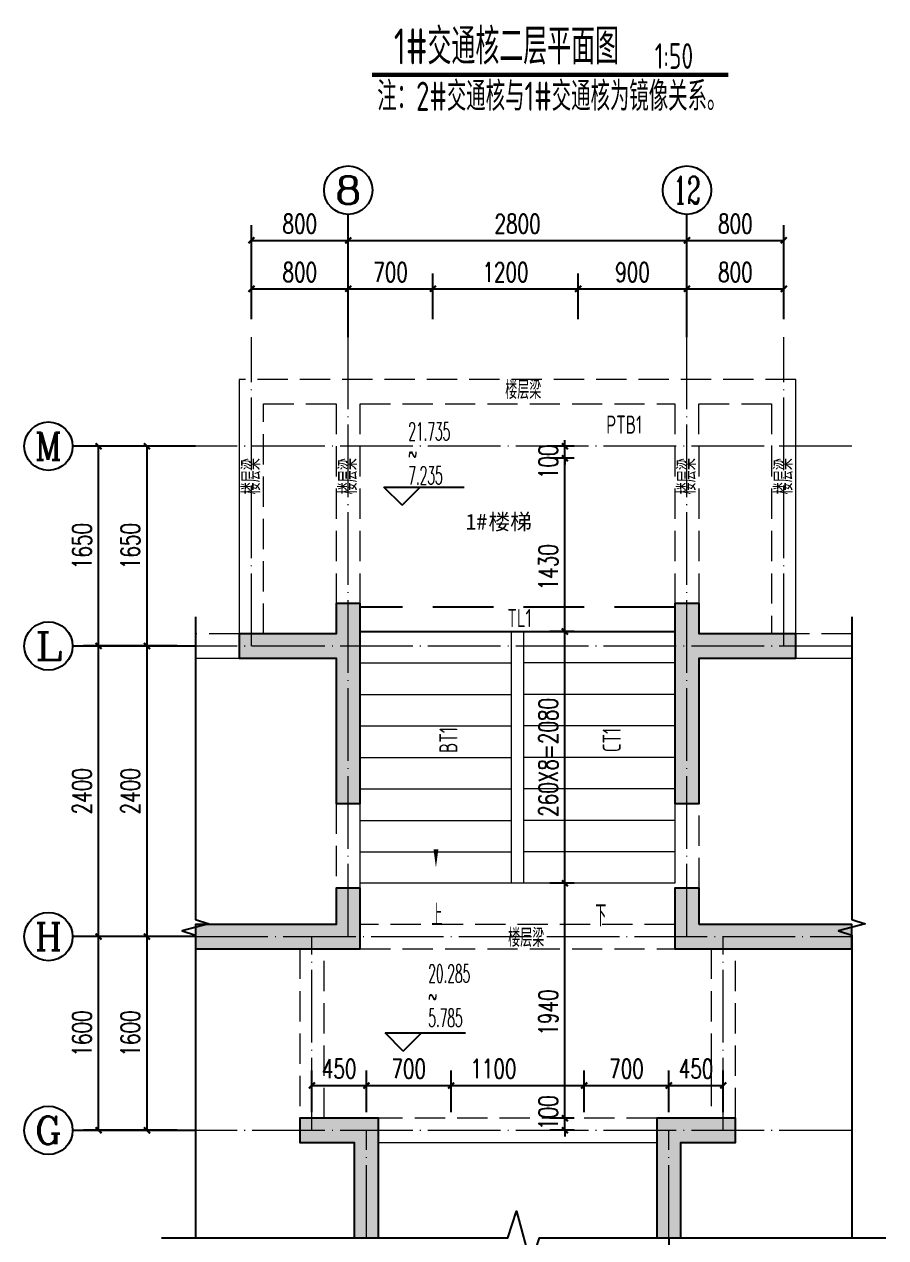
# Model space of a CAD drawing. Extents: x -1712635 to -854203, y -534641 to -21985.
# Drawn here: x -1017323 to -1010202, y -124068 to -114047 of the extents above; entities that cross this region are included whole.
import ezdxf
from ezdxf.enums import TextEntityAlignment as Align

# ---------------------------------------------------------------- set-up
doc = ezdxf.new("R2010")
doc.units = 0
doc.header["$LTSCALE"] = 1000
for name, pattern in [('DASH', [0.35, 0.25, -0.1]), ('DASHED', [0.75, 0.5, -0.25]), ('DOTE', [2.42, 2, -0.2, 0.02, -0.2])]:
    doc.linetypes.add(name, pattern=pattern)
doc.layers.get('0').update_dxf_attribs({"linetype": 'CONTINUOUS'})
doc.layers.get('Defpoints').update_dxf_attribs({"linetype": 'CONTINUOUS'})
for name, color, linetype in [('A-AXIS_TEXT', 7, 'CONTINUOUS'), ('AXIS', 3, 'CONTINUOUS'), ('DIM_ELEV', 3, 'CONTINUOUS'), ('DIM_SYMB', 3, 'CONTINUOUS'), ('PUB_DIM', 3, 'CONTINUOUS'), ('PUB_TEXT', 2, 'CONTINUOUS'), ('S-L主梁线', 4, 'DASH'), ('S-Q墙填充', 252, 'CONTINUOUS'), ('S-Q墙实线', 6, 'CONTINUOUS'), ('S-梁', 4, 'DASHED'), ('S-梁实线', 4, 'CONTINUOUS'), ('TEXT', 2, 'CONTINUOUS'), ('THIN', 7, 'CONTINUOUS'), ('尺寸标注', 86, 'CONTINUOUS')]:
    doc.layers.add(name, color=color, linetype=linetype)
for name, color, linetype, lineweight in [('AXIS_TEXT', 7, 'CONTINUOUS', 20), ('DOTE', 19, 'DOTE', 9), ('STAIR', 2, 'CONTINUOUS', 18)]:
    doc.layers.add(name, color=color, linetype=linetype, lineweight=lineweight)
doc.styles.add('_TCH_AXIS', font='COMPLEX', dxfattribs={"bigfont": 'GBCBIG'})
doc.styles.add('_TCH_DIM', font='SIMPLEX.shx', dxfattribs={"width": 0.7, "bigfont": 'GBCBIG.shx'})
doc.styles.add('_TCH_DIM_T3', font='SIMPLEX', dxfattribs={"width": 0.705882, "bigfont": 'GBCBIG'})
doc.styles.add('COMPLEX', font='COMPLEX')
doc.styles.add('TSSD_REIN', font='tssdeng.shx', dxfattribs={"width": 0.7, "height": 300, "bigfont": 'tssdchn.shx'})
doc.styles.add('黑体', font='simhei.ttf')
doc.dimstyles.new('_TCH_ARCH&&50', dxfattribs={"dimtxt": 157.5, "dimasz": 50, "dimexe": 125, "dimexo": 150, "dimgap": 58.75, "dimtad": 1, "dimdec": 0, "dimzin": 0, "dimdsep": 46, "dimtxsty": '_TCH_DIM_T3', "dimblk": 'ARCHTICK', "dimcen": 0.09, "dimclrt": 7, "dimazin": 0, "dimtfac": 1, "dimtdec": 0, "dimtix": 1, "dimtmove": 2, "dimatfit": 3, "dimldrblk": 'ARCHTICK', "dimfxl": 0, "dimtolj": 1, "dimtzin": 0, "dimarcsym": 0})

# ---------------------------------------------------------------- blocks, each defined once
blk = doc.blocks.new('_AXISO')
blk.add_circle((0, 0), 0.5)
at = {"layer": 'A-AXIS_TEXT', "style": 'COMPLEX', "width": 1.041667}
blk.add_attdef('A', text='', height=0.56, dxfattribs=at).set_placement((-0.25, -0.28), (0.25, -0.28), align=Align.FIT)
blk = doc.blocks.new('_ArchTick')
at = {"color": 0, "const_width": 0.35}
blk.add_lwpolyline([(-0.5, -0.5), (0.5, 0.5)], dxfattribs=at)
blk = doc.blocks.new('*D1262')
at = {"layer": 'Defpoints', "color": 0}
for p in [(-1014645, -116231), (-1015445, -116631), (-1014645, -116631)]:
    blk.add_point(p, dxfattribs=at)
at = {"layer": '尺寸标注', "color": 0, "lineweight": -2}
for p, q in [((-1015445, -116481), (-1015445, -116106)), ((-1014645, -116481), (-1014645, -116106)), ((-1015445, -116231), (-1014645, -116231))]:
    blk.add_line(p, q, dxfattribs=at)
at = {"layer": '尺寸标注', "color": 0, "lineweight": -2, "xscale": 50, "yscale": 50, "zscale": 50, "rotation": 180}
blk.add_blockref('_ArchTick', (-1015445, -116231), dxfattribs=at)
at = {"layer": '尺寸标注', "color": 0, "lineweight": -2, "xscale": 50, "yscale": 50, "zscale": 50}
blk.add_blockref('_ArchTick', (-1014645, -116231), dxfattribs=at)
at = {"layer": '尺寸标注', "color": 7, "insert": (-1015045, -116094), "char_height": 157.5, "attachment_point": 5, "style": '_TCH_DIM_T3'}
blk.add_mtext('\\A1;800', dxfattribs=at)
blk = doc.blocks.new('*D1263')
at = {"layer": 'Defpoints', "color": 0}
for p in [(-1013945, -116231), (-1014645, -116631), (-1013945, -116631)]:
    blk.add_point(p, dxfattribs=at)
at = {"layer": '尺寸标注', "color": 0, "lineweight": -2}
for p, q in [((-1014645, -116481), (-1014645, -116106)), ((-1013945, -116481), (-1013945, -116106)), ((-1014645, -116231), (-1013945, -116231))]:
    blk.add_line(p, q, dxfattribs=at)
at = {"layer": '尺寸标注', "color": 0, "lineweight": -2, "xscale": 50, "yscale": 50, "zscale": 50, "rotation": 180}
blk.add_blockref('_ArchTick', (-1014645, -116231), dxfattribs=at)
at = {"layer": '尺寸标注', "color": 0, "lineweight": -2, "xscale": 50, "yscale": 50, "zscale": 50}
blk.add_blockref('_ArchTick', (-1013945, -116231), dxfattribs=at)
at = {"layer": '尺寸标注', "color": 7, "insert": (-1014295, -116094), "char_height": 157.5, "attachment_point": 5, "style": '_TCH_DIM_T3'}
blk.add_mtext('\\A1;700', dxfattribs=at)
blk = doc.blocks.new('*D1264')
at = {"layer": 'Defpoints', "color": 0}
for p in [(-1012745, -116231), (-1013945, -116631), (-1012745, -116631)]:
    blk.add_point(p, dxfattribs=at)
at = {"layer": '尺寸标注', "color": 0, "lineweight": -2}
for p, q in [((-1013945, -116481), (-1013945, -116106)), ((-1012745, -116481), (-1012745, -116106)), ((-1013945, -116231), (-1012745, -116231))]:
    blk.add_line(p, q, dxfattribs=at)
at = {"layer": '尺寸标注', "color": 0, "lineweight": -2, "xscale": 50, "yscale": 50, "zscale": 50, "rotation": 180}
blk.add_blockref('_ArchTick', (-1013945, -116231), dxfattribs=at)
at = {"layer": '尺寸标注', "color": 0, "lineweight": -2, "xscale": 50, "yscale": 50, "zscale": 50}
blk.add_blockref('_ArchTick', (-1012745, -116231), dxfattribs=at)
at = {"layer": '尺寸标注', "color": 7, "insert": (-1013345, -116094), "char_height": 157.5, "attachment_point": 5, "style": '_TCH_DIM_T3'}
blk.add_mtext('\\A1;1200', dxfattribs=at)
blk = doc.blocks.new('*D1265')
at = {"layer": 'Defpoints', "color": 0}
for p in [(-1011845, -116231), (-1012745, -116631), (-1011845, -116631)]:
    blk.add_point(p, dxfattribs=at)
at = {"layer": '尺寸标注', "color": 0, "lineweight": -2}
for p, q in [((-1012745, -116481), (-1012745, -116106)), ((-1011845, -116481), (-1011845, -116106)), ((-1012745, -116231), (-1011845, -116231))]:
    blk.add_line(p, q, dxfattribs=at)
at = {"layer": '尺寸标注', "color": 0, "lineweight": -2, "xscale": 50, "yscale": 50, "zscale": 50, "rotation": 180}
blk.add_blockref('_ArchTick', (-1012745, -116231), dxfattribs=at)
at = {"layer": '尺寸标注', "color": 0, "lineweight": -2, "xscale": 50, "yscale": 50, "zscale": 50}
blk.add_blockref('_ArchTick', (-1011845, -116231), dxfattribs=at)
at = {"layer": '尺寸标注', "color": 7, "insert": (-1012295, -116094), "char_height": 157.5, "attachment_point": 5, "style": '_TCH_DIM_T3'}
blk.add_mtext('\\A1;900', dxfattribs=at)
blk = doc.blocks.new('*D1266')
at = {"layer": 'Defpoints', "color": 0}
for p in [(-1011045, -116231), (-1011845, -116631), (-1011045, -116631)]:
    blk.add_point(p, dxfattribs=at)
at = {"layer": '尺寸标注', "color": 0, "lineweight": -2}
for p, q in [((-1011845, -116481), (-1011845, -116106)), ((-1011045, -116481), (-1011045, -116106)), ((-1011845, -116231), (-1011045, -116231))]:
    blk.add_line(p, q, dxfattribs=at)
at = {"layer": '尺寸标注', "color": 0, "lineweight": -2, "xscale": 50, "yscale": 50, "zscale": 50, "rotation": 180}
blk.add_blockref('_ArchTick', (-1011845, -116231), dxfattribs=at)
at = {"layer": '尺寸标注', "color": 0, "lineweight": -2, "xscale": 50, "yscale": 50, "zscale": 50}
blk.add_blockref('_ArchTick', (-1011045, -116231), dxfattribs=at)
at = {"layer": '尺寸标注', "color": 7, "insert": (-1011445, -116094), "char_height": 157.5, "attachment_point": 5, "style": '_TCH_DIM_T3'}
blk.add_mtext('\\A1;800', dxfattribs=at)
blk = doc.blocks.new('*D1267')
at = {"layer": 'Defpoints', "color": 0}
for p in [(-1014495, -122811), (-1014945, -123181), (-1014495, -123181)]:
    blk.add_point(p, dxfattribs=at)
at = {"layer": 'PUB_DIM', "color": 0, "lineweight": -2}
for p, q in [((-1014945, -123031), (-1014945, -122686)), ((-1014495, -123031), (-1014495, -122686)), ((-1014945, -122811), (-1014495, -122811))]:
    blk.add_line(p, q, dxfattribs=at)
at = {"layer": 'PUB_DIM', "color": 0, "lineweight": -2, "xscale": 50, "yscale": 50, "zscale": 50, "rotation": 180}
blk.add_blockref('_ArchTick', (-1014945, -122811), dxfattribs=at)
at = {"layer": 'PUB_DIM', "color": 0, "lineweight": -2, "xscale": 50, "yscale": 50, "zscale": 50}
blk.add_blockref('_ArchTick', (-1014495, -122811), dxfattribs=at)
at = {"layer": 'PUB_DIM', "color": 7, "insert": (-1014720, -122673), "char_height": 157.5, "attachment_point": 5, "style": '_TCH_DIM_T3'}
blk.add_mtext('\\A1;450', dxfattribs=at)
blk = doc.blocks.new('*D1268')
at = {"layer": 'Defpoints', "color": 0}
for p in [(-1013795, -122811), (-1014495, -123181), (-1013795, -123181)]:
    blk.add_point(p, dxfattribs=at)
at = {"layer": 'PUB_DIM', "color": 0, "lineweight": -2}
for p, q in [((-1014495, -123031), (-1014495, -122686)), ((-1013795, -123031), (-1013795, -122686)), ((-1014495, -122811), (-1013795, -122811))]:
    blk.add_line(p, q, dxfattribs=at)
at = {"layer": 'PUB_DIM', "color": 0, "lineweight": -2, "xscale": 50, "yscale": 50, "zscale": 50, "rotation": 180}
blk.add_blockref('_ArchTick', (-1014495, -122811), dxfattribs=at)
at = {"layer": 'PUB_DIM', "color": 0, "lineweight": -2, "xscale": 50, "yscale": 50, "zscale": 50}
blk.add_blockref('_ArchTick', (-1013795, -122811), dxfattribs=at)
at = {"layer": 'PUB_DIM', "color": 7, "insert": (-1014145, -122673), "char_height": 157.5, "attachment_point": 5, "style": '_TCH_DIM_T3'}
blk.add_mtext('\\A1;700', dxfattribs=at)
blk = doc.blocks.new('*D1269')
at = {"layer": 'Defpoints', "color": 0}
for p in [(-1012695, -122811), (-1013795, -123181), (-1012695, -123181)]:
    blk.add_point(p, dxfattribs=at)
at = {"layer": 'PUB_DIM', "color": 0, "lineweight": -2}
for p, q in [((-1013795, -123031), (-1013795, -122686)), ((-1012695, -123031), (-1012695, -122686)), ((-1013795, -122811), (-1012695, -122811))]:
    blk.add_line(p, q, dxfattribs=at)
at = {"layer": 'PUB_DIM', "color": 0, "lineweight": -2, "xscale": 50, "yscale": 50, "zscale": 50, "rotation": 180}
blk.add_blockref('_ArchTick', (-1013795, -122811), dxfattribs=at)
at = {"layer": 'PUB_DIM', "color": 0, "lineweight": -2, "xscale": 50, "yscale": 50, "zscale": 50}
blk.add_blockref('_ArchTick', (-1012695, -122811), dxfattribs=at)
at = {"layer": 'PUB_DIM', "color": 7, "insert": (-1013445, -122673), "char_height": 157.5, "attachment_point": 5, "style": '_TCH_DIM_T3'}
blk.add_mtext('\\A1;1100', dxfattribs=at)
blk = doc.blocks.new('*D1270')
at = {"layer": 'Defpoints', "color": 0}
for p in [(-1011995, -122811), (-1012695, -123181), (-1011995, -123181)]:
    blk.add_point(p, dxfattribs=at)
at = {"layer": 'PUB_DIM', "color": 0, "lineweight": -2}
for p, q in [((-1012695, -123031), (-1012695, -122686)), ((-1011995, -123031), (-1011995, -122686)), ((-1012695, -122811), (-1011995, -122811))]:
    blk.add_line(p, q, dxfattribs=at)
at = {"layer": 'PUB_DIM', "color": 0, "lineweight": -2, "xscale": 50, "yscale": 50, "zscale": 50, "rotation": 180}
blk.add_blockref('_ArchTick', (-1012695, -122811), dxfattribs=at)
at = {"layer": 'PUB_DIM', "color": 0, "lineweight": -2, "xscale": 50, "yscale": 50, "zscale": 50}
blk.add_blockref('_ArchTick', (-1011995, -122811), dxfattribs=at)
at = {"layer": 'PUB_DIM', "color": 7, "insert": (-1012345, -122673), "char_height": 157.5, "attachment_point": 5, "style": '_TCH_DIM_T3'}
blk.add_mtext('\\A1;700', dxfattribs=at)
blk = doc.blocks.new('*D1271')
at = {"layer": 'Defpoints', "color": 0}
for p in [(-1011545, -122811), (-1011995, -123181), (-1011545, -123181)]:
    blk.add_point(p, dxfattribs=at)
at = {"layer": 'PUB_DIM', "color": 0, "lineweight": -2}
for p, q in [((-1011995, -123031), (-1011995, -122686)), ((-1011545, -123031), (-1011545, -122686)), ((-1011995, -122811), (-1011545, -122811))]:
    blk.add_line(p, q, dxfattribs=at)
at = {"layer": 'PUB_DIM', "color": 0, "lineweight": -2, "xscale": 50, "yscale": 50, "zscale": 50, "rotation": 180}
blk.add_blockref('_ArchTick', (-1011995, -122811), dxfattribs=at)
at = {"layer": 'PUB_DIM', "color": 0, "lineweight": -2, "xscale": 50, "yscale": 50, "zscale": 50}
blk.add_blockref('_ArchTick', (-1011545, -122811), dxfattribs=at)
at = {"layer": 'PUB_DIM', "color": 7, "insert": (-1011770, -122673), "char_height": 157.5, "attachment_point": 5, "style": '_TCH_DIM_T3'}
blk.add_mtext('\\A1;450', dxfattribs=at)
blk = doc.blocks.new('*D1272')
at = {"layer": 'Defpoints', "color": 0}
for p in [(-1012854, -117531), (-1012626, -117531), (-1012626, -117631)]:
    blk.add_point(p, dxfattribs=at)
at = {"layer": '尺寸标注', "color": 0, "lineweight": -2}
for p, q in [((-1012776, -117531), (-1012979, -117531)), ((-1012854, -117531), (-1012854, -117481)), ((-1012854, -117631), (-1012854, -117531)), ((-1012776, -117631), (-1012979, -117631)), ((-1012854, -117631), (-1012854, -117681))]:
    blk.add_line(p, q, dxfattribs=at)
at = {"layer": '尺寸标注', "color": 0, "lineweight": -2, "xscale": 50, "yscale": 50, "zscale": 50}
for p, rotation in [((-1012854, -117531), 270), ((-1012854, -117631), 90)]:
    blk.add_blockref('_ArchTick', p, dxfattribs=dict(at, rotation=rotation))
at = {"layer": '尺寸标注', "color": 7, "insert": (-1012992, -117660), "char_height": 157.5, "attachment_point": 5, "rotation": 90, "style": '_TCH_DIM_T3'}
blk.add_mtext('\\A1;100', dxfattribs=at)
blk = doc.blocks.new('*D1273')
at = {"layer": 'Defpoints', "color": 0}
for p in [(-1012854, -117631), (-1012626, -117631), (-1012626, -119061)]:
    blk.add_point(p, dxfattribs=at)
at = {"layer": '尺寸标注', "color": 0, "lineweight": -2}
for p, q in [((-1012776, -117631), (-1012979, -117631)), ((-1012854, -119061), (-1012854, -117631)), ((-1012776, -119061), (-1012979, -119061))]:
    blk.add_line(p, q, dxfattribs=at)
at = {"layer": '尺寸标注', "color": 0, "lineweight": -2, "xscale": 50, "yscale": 50, "zscale": 50}
for p, rotation in [((-1012854, -117631), 90), ((-1012854, -119061), 270)]:
    blk.add_blockref('_ArchTick', p, dxfattribs=dict(at, rotation=rotation))
at = {"layer": '尺寸标注', "color": 7, "insert": (-1012992, -118531), "char_height": 157.5, "attachment_point": 5, "rotation": 90, "style": '_TCH_DIM_T3'}
blk.add_mtext('\\A1;1430', dxfattribs=at)
blk = doc.blocks.new('*D1274')
at = {"layer": 'Defpoints', "color": 0}
for p in [(-1012854, -119061), (-1012626, -119061), (-1012626, -121141)]:
    blk.add_point(p, dxfattribs=at)
at = {"layer": '尺寸标注', "color": 0, "lineweight": -2}
for p, q in [((-1012776, -119061), (-1012979, -119061)), ((-1012854, -121141), (-1012854, -119061)), ((-1012776, -121141), (-1012979, -121141))]:
    blk.add_line(p, q, dxfattribs=at)
at = {"layer": '尺寸标注', "color": 0, "lineweight": -2, "xscale": 50, "yscale": 50, "zscale": 50}
for p, rotation in [((-1012854, -119061), 90), ((-1012854, -121141), 270)]:
    blk.add_blockref('_ArchTick', p, dxfattribs=dict(at, rotation=rotation))
at = {"layer": '尺寸标注', "color": 7, "insert": (-1012992, -120101), "char_height": 157.5, "attachment_point": 5, "rotation": 90, "style": '_TCH_DIM_T3'}
blk.add_mtext('\\A1;260X8=2080', dxfattribs=at)
blk = doc.blocks.new('*D1275')
at = {"layer": 'Defpoints', "color": 0}
for p in [(-1012854, -121141), (-1012626, -121141), (-1012626, -123081)]:
    blk.add_point(p, dxfattribs=at)
at = {"layer": '尺寸标注', "color": 0, "lineweight": -2}
for p, q in [((-1012776, -121141), (-1012979, -121141)), ((-1012854, -123081), (-1012854, -121141)), ((-1012776, -123081), (-1012979, -123081))]:
    blk.add_line(p, q, dxfattribs=at)
at = {"layer": '尺寸标注', "color": 0, "lineweight": -2, "xscale": 50, "yscale": 50, "zscale": 50}
for p, rotation in [((-1012854, -121141), 90), ((-1012854, -123081), 270)]:
    blk.add_blockref('_ArchTick', p, dxfattribs=dict(at, rotation=rotation))
at = {"layer": '尺寸标注', "color": 7, "insert": (-1012992, -122208), "char_height": 157.5, "attachment_point": 5, "rotation": 90, "style": '_TCH_DIM_T3'}
blk.add_mtext('\\A1;1940', dxfattribs=at)
blk = doc.blocks.new('*D1276')
at = {"layer": 'Defpoints', "color": 0}
for p in [(-1012854, -123081), (-1012626, -123081), (-1012626, -123181)]:
    blk.add_point(p, dxfattribs=at)
at = {"layer": '尺寸标注', "color": 0, "lineweight": -2}
for p, q in [((-1012854, -123081), (-1012854, -123031)), ((-1012776, -123081), (-1012979, -123081)), ((-1012854, -123181), (-1012854, -123081)), ((-1012776, -123181), (-1012979, -123181)), ((-1012854, -123181), (-1012854, -123231))]:
    blk.add_line(p, q, dxfattribs=at)
at = {"layer": '尺寸标注', "color": 0, "lineweight": -2, "xscale": 50, "yscale": 50, "zscale": 50}
for p, rotation in [((-1012854, -123081), 270), ((-1012854, -123181), 90)]:
    blk.add_blockref('_ArchTick', p, dxfattribs=dict(at, rotation=rotation))
at = {"layer": '尺寸标注', "color": 7, "insert": (-1012992, -123035), "char_height": 157.5, "attachment_point": 5, "rotation": 90, "style": '_TCH_DIM_T3'}
blk.add_mtext('\\A1;100', dxfattribs=at)
blk = doc.blocks.new('*D1277')
at = {"layer": 'Defpoints', "color": 0}
for p in [(-1014645, -115831), (-1015445, -116631), (-1014645, -116631)]:
    blk.add_point(p, dxfattribs=at)
at = {"layer": 'PUB_DIM', "color": 0, "lineweight": -2}
for p, q in [((-1015445, -116481), (-1015445, -115706)), ((-1014645, -116481), (-1014645, -115706)), ((-1015445, -115831), (-1014645, -115831))]:
    blk.add_line(p, q, dxfattribs=at)
at = {"layer": 'PUB_DIM', "color": 0, "lineweight": -2, "xscale": 50, "yscale": 50, "zscale": 50, "rotation": 180}
blk.add_blockref('_ArchTick', (-1015445, -115831), dxfattribs=at)
at = {"layer": 'PUB_DIM', "color": 0, "lineweight": -2, "xscale": 50, "yscale": 50, "zscale": 50}
blk.add_blockref('_ArchTick', (-1014645, -115831), dxfattribs=at)
at = {"layer": 'PUB_DIM', "color": 7, "insert": (-1015045, -115694), "char_height": 157.5, "attachment_point": 5, "style": '_TCH_DIM_T3'}
blk.add_mtext('\\A1;800', dxfattribs=at)
blk = doc.blocks.new('*D1278')
at = {"layer": 'Defpoints', "color": 0}
for p in [(-1011845, -115831), (-1014645, -116631), (-1011845, -116631)]:
    blk.add_point(p, dxfattribs=at)
at = {"layer": 'PUB_DIM', "color": 0, "lineweight": -2}
for p, q in [((-1014645, -116481), (-1014645, -115706)), ((-1011845, -116481), (-1011845, -115706)), ((-1014645, -115831), (-1011845, -115831))]:
    blk.add_line(p, q, dxfattribs=at)
at = {"layer": 'PUB_DIM', "color": 0, "lineweight": -2, "xscale": 50, "yscale": 50, "zscale": 50, "rotation": 180}
blk.add_blockref('_ArchTick', (-1014645, -115831), dxfattribs=at)
at = {"layer": 'PUB_DIM', "color": 0, "lineweight": -2, "xscale": 50, "yscale": 50, "zscale": 50}
blk.add_blockref('_ArchTick', (-1011845, -115831), dxfattribs=at)
at = {"layer": 'PUB_DIM', "color": 7, "insert": (-1013245, -115694), "char_height": 157.5, "attachment_point": 5, "style": '_TCH_DIM_T3'}
blk.add_mtext('\\A1;2800', dxfattribs=at)
blk = doc.blocks.new('*D1279')
at = {"layer": 'Defpoints', "color": 0}
for p in [(-1011045, -115831), (-1011845, -116631), (-1011045, -116631)]:
    blk.add_point(p, dxfattribs=at)
at = {"layer": 'PUB_DIM', "color": 0, "lineweight": -2}
for p, q in [((-1011845, -116481), (-1011845, -115706)), ((-1011045, -116481), (-1011045, -115706)), ((-1011845, -115831), (-1011045, -115831))]:
    blk.add_line(p, q, dxfattribs=at)
at = {"layer": 'PUB_DIM', "color": 0, "lineweight": -2, "xscale": 50, "yscale": 50, "zscale": 50, "rotation": 180}
blk.add_blockref('_ArchTick', (-1011845, -115831), dxfattribs=at)
at = {"layer": 'PUB_DIM', "color": 0, "lineweight": -2, "xscale": 50, "yscale": 50, "zscale": 50}
blk.add_blockref('_ArchTick', (-1011045, -115831), dxfattribs=at)
at = {"layer": 'PUB_DIM', "color": 7, "insert": (-1011445, -115694), "char_height": 157.5, "attachment_point": 5, "style": '_TCH_DIM_T3'}
blk.add_mtext('\\A1;800', dxfattribs=at)
blk = doc.blocks.new('*D1280')
at = {"layer": 'Defpoints', "color": 0}
for p in [(-1016308, -121581), (-1015908, -121581), (-1015908, -123181)]:
    blk.add_point(p, dxfattribs=at)
at = {"layer": '尺寸标注', "color": 0, "lineweight": -2}
for p, q in [((-1016058, -121581), (-1016433, -121581)), ((-1016308, -123181), (-1016308, -121581)), ((-1016058, -123181), (-1016433, -123181))]:
    blk.add_line(p, q, dxfattribs=at)
at = {"layer": '尺寸标注', "color": 0, "lineweight": -2, "xscale": 50, "yscale": 50, "zscale": 50}
for p, rotation in [((-1016308, -121581), 90), ((-1016308, -123181), 270)]:
    blk.add_blockref('_ArchTick', p, dxfattribs=dict(at, rotation=rotation))
at = {"layer": '尺寸标注', "color": 7, "insert": (-1016446, -122381), "char_height": 157.5, "attachment_point": 5, "rotation": 90, "style": '_TCH_DIM_T3'}
blk.add_mtext('\\A1;1600', dxfattribs=at)
blk = doc.blocks.new('*D1281')
at = {"layer": 'Defpoints', "color": 0}
for p in [(-1016308, -119181), (-1015908, -119181), (-1015908, -121581)]:
    blk.add_point(p, dxfattribs=at)
at = {"layer": '尺寸标注', "color": 0, "lineweight": -2}
for p, q in [((-1016058, -119181), (-1016433, -119181)), ((-1016308, -121581), (-1016308, -119181)), ((-1016058, -121581), (-1016433, -121581))]:
    blk.add_line(p, q, dxfattribs=at)
at = {"layer": '尺寸标注', "color": 0, "lineweight": -2, "xscale": 50, "yscale": 50, "zscale": 50}
for p, rotation in [((-1016308, -119181), 90), ((-1016308, -121581), 270)]:
    blk.add_blockref('_ArchTick', p, dxfattribs=dict(at, rotation=rotation))
at = {"layer": '尺寸标注', "color": 7, "insert": (-1016446, -120381), "char_height": 157.5, "attachment_point": 5, "rotation": 90, "style": '_TCH_DIM_T3'}
blk.add_mtext('\\A1;2400', dxfattribs=at)
blk = doc.blocks.new('*D1282')
at = {"layer": 'Defpoints', "color": 0}
for p in [(-1016308, -117531), (-1015908, -117531), (-1015908, -119181)]:
    blk.add_point(p, dxfattribs=at)
at = {"layer": '尺寸标注', "color": 0, "lineweight": -2}
for p, q in [((-1016058, -117531), (-1016433, -117531)), ((-1016308, -119181), (-1016308, -117531)), ((-1016058, -119181), (-1016433, -119181))]:
    blk.add_line(p, q, dxfattribs=at)
at = {"layer": '尺寸标注', "color": 0, "lineweight": -2, "xscale": 50, "yscale": 50, "zscale": 50}
for p, rotation in [((-1016308, -117531), 90), ((-1016308, -119181), 270)]:
    blk.add_blockref('_ArchTick', p, dxfattribs=dict(at, rotation=rotation))
at = {"layer": '尺寸标注', "color": 7, "insert": (-1016446, -118356), "char_height": 157.5, "attachment_point": 5, "rotation": 90, "style": '_TCH_DIM_T3'}
blk.add_mtext('\\A1;1650', dxfattribs=at)
blk = doc.blocks.new('*D1283')
at = {"layer": 'Defpoints', "color": 0}
for p in [(-1016708, -121581), (-1015908, -121581), (-1015908, -123181)]:
    blk.add_point(p, dxfattribs=at)
at = {"layer": 'PUB_DIM', "color": 0, "lineweight": -2}
for p, q in [((-1016058, -121581), (-1016833, -121581)), ((-1016708, -123181), (-1016708, -121581)), ((-1016058, -123181), (-1016833, -123181))]:
    blk.add_line(p, q, dxfattribs=at)
at = {"layer": 'PUB_DIM', "color": 0, "lineweight": -2, "xscale": 50, "yscale": 50, "zscale": 50}
for p, rotation in [((-1016708, -121581), 90), ((-1016708, -123181), 270)]:
    blk.add_blockref('_ArchTick', p, dxfattribs=dict(at, rotation=rotation))
at = {"layer": 'PUB_DIM', "color": 7, "insert": (-1016846, -122381), "char_height": 157.5, "attachment_point": 5, "rotation": 90, "style": '_TCH_DIM_T3'}
blk.add_mtext('\\A1;1600', dxfattribs=at)
blk = doc.blocks.new('*D1284')
at = {"layer": 'Defpoints', "color": 0}
for p in [(-1016708, -119181), (-1015908, -119181), (-1015908, -121581)]:
    blk.add_point(p, dxfattribs=at)
at = {"layer": 'PUB_DIM', "color": 0, "lineweight": -2}
for p, q in [((-1016058, -119181), (-1016833, -119181)), ((-1016708, -121581), (-1016708, -119181)), ((-1016058, -121581), (-1016833, -121581))]:
    blk.add_line(p, q, dxfattribs=at)
at = {"layer": 'PUB_DIM', "color": 0, "lineweight": -2, "xscale": 50, "yscale": 50, "zscale": 50}
for p, rotation in [((-1016708, -119181), 90), ((-1016708, -121581), 270)]:
    blk.add_blockref('_ArchTick', p, dxfattribs=dict(at, rotation=rotation))
at = {"layer": 'PUB_DIM', "color": 7, "insert": (-1016846, -120381), "char_height": 157.5, "attachment_point": 5, "rotation": 90, "style": '_TCH_DIM_T3'}
blk.add_mtext('\\A1;2400', dxfattribs=at)
blk = doc.blocks.new('*D1285')
at = {"layer": 'Defpoints', "color": 0}
for p in [(-1016708, -117531), (-1015908, -117531), (-1015908, -119181)]:
    blk.add_point(p, dxfattribs=at)
at = {"layer": 'PUB_DIM', "color": 0, "lineweight": -2}
for p, q in [((-1016058, -117531), (-1016833, -117531)), ((-1016708, -119181), (-1016708, -117531)), ((-1016058, -119181), (-1016833, -119181))]:
    blk.add_line(p, q, dxfattribs=at)
at = {"layer": 'PUB_DIM', "color": 0, "lineweight": -2, "xscale": 50, "yscale": 50, "zscale": 50}
for p, rotation in [((-1016708, -117531), 90), ((-1016708, -119181), 270)]:
    blk.add_blockref('_ArchTick', p, dxfattribs=dict(at, rotation=rotation))
at = {"layer": 'PUB_DIM', "color": 7, "insert": (-1016846, -118356), "char_height": 157.5, "attachment_point": 5, "rotation": 90, "style": '_TCH_DIM_T3'}
blk.add_mtext('\\A1;1650', dxfattribs=at)
blk = doc.blocks.new('*D1286')
at = {"layer": 'Defpoints', "color": 0}
for p in [(-1014495, -124068), (-1013245, -124068), (-1013245, -124868)]:
    blk.add_point(p, dxfattribs=at)
at = {"layer": 'PUB_DIM', "color": 0, "lineweight": -2}
for p, q in [((-1014495, -124218), (-1014495, -124993)), ((-1013245, -124218), (-1013245, -124993)), ((-1014495, -124868), (-1013245, -124868))]:
    blk.add_line(p, q, dxfattribs=at)
at = {"layer": 'PUB_DIM', "color": 0, "lineweight": -2, "xscale": 50, "yscale": 50, "zscale": 50, "rotation": 180}
blk.add_blockref('_ArchTick', (-1014495, -124868), dxfattribs=at)
at = {"layer": 'PUB_DIM', "color": 0, "lineweight": -2, "xscale": 50, "yscale": 50, "zscale": 50}
blk.add_blockref('_ArchTick', (-1013245, -124868), dxfattribs=at)
at = {"layer": 'PUB_DIM', "color": 7, "insert": (-1013870, -124731), "char_height": 157.5, "attachment_point": 5, "style": '_TCH_DIM_T3'}
blk.add_mtext('\\A1;1250', dxfattribs=at)
blk = doc.blocks.new('*D1287')
at = {"layer": 'Defpoints', "color": 0}
for p in [(-1013245, -124068), (-1011995, -124068), (-1011995, -124868)]:
    blk.add_point(p, dxfattribs=at)
at = {"layer": 'PUB_DIM', "color": 0, "lineweight": -2}
for p, q in [((-1013245, -124218), (-1013245, -124993)), ((-1011995, -124218), (-1011995, -124993)), ((-1013245, -124868), (-1011995, -124868))]:
    blk.add_line(p, q, dxfattribs=at)
at = {"layer": 'PUB_DIM', "color": 0, "lineweight": -2, "xscale": 50, "yscale": 50, "zscale": 50, "rotation": 180}
blk.add_blockref('_ArchTick', (-1013245, -124868), dxfattribs=at)
at = {"layer": 'PUB_DIM', "color": 0, "lineweight": -2, "xscale": 50, "yscale": 50, "zscale": 50}
blk.add_blockref('_ArchTick', (-1011995, -124868), dxfattribs=at)
at = {"layer": 'PUB_DIM', "color": 7, "insert": (-1012620, -124731), "char_height": 157.5, "attachment_point": 5, "style": '_TCH_DIM_T3'}
blk.add_mtext('\\A1;1250', dxfattribs=at)
blk = doc.blocks.new('20210825.03155490')
at = {"layer": 'DIM_SYMB'}
blk.add_lwpolyline([(1975, 214, 0, 0, 0), (1975, 3139, 0, 0, 0), (625, 3139, 0, 0, 0), (625, 474, 0, 40, 0), (625, 624, 0, 0, 0)], format="xyseb", dxfattribs=at)
at = {"layer": 'STAIR'}
for p, q in [((0, 344), (0, 2424)), ((0, 2424), (1250, 2424)), ((0, 2424), (2600, 2424)), ((1250, 344), (1250, 2424)), ((1250, 344), (1250, 2424)), ((2600, 2424), (1350, 2424)), ((1350, 2424), (1350, 344)), ((1350, 2424), (1350, 344)), ((2600, 2424), (2600, 344)), ((0, 2164), (1250, 2164)), ((2600, 2164), (1350, 2164)), ((0, 1904), (1250, 1904)), ((2600, 1904), (1350, 1904)), ((0, 1644), (1250, 1644)), ((2600, 1644), (1350, 1644)), ((0, 1384), (1250, 1384)), ((2600, 1384), (1350, 1384)), ((0, 1124), (1250, 1124)), ((2600, 1124), (1350, 1124)), ((0, 864), (1250, 864)), ((2600, 864), (1350, 864)), ((0, 604), (1250, 604)), ((2600, 604), (1350, 604)), ((2600, 344), (0, 344))]:
    blk.add_line(p, q, dxfattribs=at)
at = {"layer": 'PUB_TEXT', "color": 246, "style": '黑体'}
for s, p in [('楼梯', (1059, 3264)), ('1#', (870, 3264))]:
    blk.add_text(s, height=131.4, dxfattribs=at).set_placement(p)
at = {"layer": 'PUB_TEXT', "style": '_TCH_DIM', "width": 0.7}
blk.add_text('下', height=179, dxfattribs=at).set_placement((1942, -11))

msp = doc.modelspace()

# ---------------------------------------------------------------- hatches: boundary and pattern name
at = {"layer": 'S-Q墙填充'}
h = msp.add_hatch(color=252, dxfattribs=at)
h.dxf.hatch_style = 1
h.paths.add_polyline_path([(-1014544.9, -119181.28), (-1014544.9, -118831.28), (-1014744.9, -118831.28), (-1014744.9, -119081.28), (-1015545.02, -119081.28), (-1015545.02, -119281.28), (-1014744.9, -119281.28), (-1014744.9, -120481.28), (-1014544.9, -120481.28)])
h = msp.add_hatch(color=252, dxfattribs=at)
h.dxf.hatch_style = 1
h.paths.add_polyline_path([(-1011944.9, -119181.28), (-1011944.9, -120481.28), (-1011744.9, -120481.28), (-1011744.9, -119281.28), (-1010945.29, -119281.28), (-1010945.29, -119081.28), (-1011744.9, -119081.28), (-1011744.9, -118831.28), (-1011944.9, -118831.28)])
h = msp.add_hatch(color=252, dxfattribs=at)
h.dxf.hatch_style = 1
h.paths.add_polyline_path([(-1014544.9, -121681.01), (-1014544.9, -121181.01), (-1014744.9, -121181.01), (-1014744.9, -121481.01), (-1014944.96, -121481.01), (-1015908.04, -121481.01), (-1015908.04, -121681.01), (-1014944.96, -121681.01)])
h = msp.add_hatch(color=252, dxfattribs=at)
h.dxf.hatch_style = 1
h.paths.add_polyline_path([(-1011744.9, -121481.01), (-1011744.9, -121181.01), (-1011944.9, -121181.01), (-1011944.9, -121681.01), (-1011545.02, -121681.01), (-1010482.01, -121681.01), (-1010482.01, -121481.01), (-1011545.02, -121481.01)])
h = msp.add_hatch(color=252, dxfattribs=at)
h.dxf.hatch_style = 1
h.paths.add_polyline_path([(-1014594.9, -124068.17), (-1014394.9, -124068.17), (-1014394.9, -123081.28), (-1015044.96, -123081.28), (-1015044.96, -123281.28), (-1014594.9, -123281.28)])
h = msp.add_hatch(color=252, dxfattribs=at)
h.dxf.hatch_style = 1
h.paths.add_polyline_path([(-1012094.9, -124068.17), (-1011894.9, -124068.17), (-1011894.9, -123281.28), (-1011445.02, -123281.28), (-1011445.02, -123081.28), (-1012094.9, -123081.28)])

# ---------------------------------------------------------------- linework, layer by layer
at = {"layer": 'AXIS'}
for p, q in [((-1014644.9, -116631.28), (-1014644.9, -115616.68)), ((-1011844.9, -116631.28), (-1011844.9, -115616.68)), ((-1015908.04, -117531.28), (-1016922.65, -117531.28)), ((-1015908.04, -119181.28), (-1016922.65, -119181.28)), ((-1015908.04, -121581.01), (-1016922.65, -121581.01)), ((-1015908.04, -123181.28), (-1016922.65, -123181.28)), ((-1011994.9, -124068.17), (-1011994.9, -125082.78))]:
    msp.add_line(p, q, dxfattribs=at)
at = {"layer": 'DIM_ELEV', "color": 6}
for p, q in [((-1014200.11, -118019), (-1014350.11, -117869)), ((-1014350.11, -117869), (-1013685.19, -117869)), ((-1014200.11, -118019), (-1014050.11, -117869)), ((-1014189.42, -122526.8), (-1014339.42, -122376.8)), ((-1014339.42, -122376.8), (-1013674.5, -122376.8)), ((-1014189.42, -122526.8), (-1014039.42, -122376.8))]:
    msp.add_line(p, q, dxfattribs=at)
at = {"layer": 'DIM_SYMB', "const_width": 35}
msp.add_lwpolyline([(-1014447.42, -114463.36), (-1011502.69, -114463.36)], dxfattribs=at)
at = {"layer": 'DOTE', "linetype": 'DOTE', "ltscale": 0.3}
for p, q in [((-1015444.9, -119181.28), (-1015444.9, -116631.28)), ((-1014644.9, -121581.01), (-1014644.9, -116631.28)), ((-1011844.9, -121581.01), (-1011844.9, -116631.28)), ((-1011044.9, -119181.28), (-1011044.9, -116631.28)), ((-1010482.01, -117531.28), (-1015908.04, -117531.28)), ((-1010482.01, -119181.28), (-1015908.04, -119181.28)), ((-1015908.04, -121581.01), (-1010482.01, -121581.01)), ((-1014944.9, -123181.28), (-1014944.9, -121581.28)), ((-1011544.9, -123181.28), (-1011544.9, -121581.28)), ((-1010482.01, -123181.28), (-1015908.04, -123181.28)), ((-1014494.9, -124068.17), (-1014494.9, -123181.28)), ((-1011994.9, -124068.17), (-1011994.9, -123181.28))]:
    msp.add_line(p, q, dxfattribs=at)
at = {"layer": 'S-L主梁线', "linetype": 'ByBlock', "lineweight": 18}
for p, q in [((-1015545.4, -116981.15), (-1015545.02, -119081.28)), ((-1010945.29, -119081.28), (-1010945.07, -116981.15)), ((-1015908.04, -119281.28), (-1015545.02, -119281.28)), ((-1010945.29, -119281.28), (-1010482.01, -119281.28)), ((-1014394.9, -123281.28), (-1012094.9, -123281.28))]:
    msp.add_line(p, q, dxfattribs=at)
at = {"layer": 'S-L主梁线', "linetype": 'DASH', "lineweight": 18}
for p, q in [((-1010945.07, -116981.15), (-1015545.4, -116981.15)), ((-1015345.37, -117181.24), (-1014744.9, -117181.16)), ((-1015345.04, -119081.28), (-1015345.25, -117181.24)), ((-1014744.96, -117181.16), (-1014744.9, -118831.28)), ((-1014544.9, -118831.28), (-1014544.96, -117181.15)), ((-1014544.9, -117181.15), (-1011945.57, -117181.15)), ((-1011945.57, -117181.15), (-1011944.94, -118831.28)), ((-1011744.9, -118831.28), (-1011745.74, -117181.15)), ((-1011745.57, -117181.15), (-1011145.09, -117181.15)), ((-1011145.31, -117181.15), (-1011145.28, -119081.28)), ((-1015545.02, -119081.28), (-1015908.04, -119081.28)), ((-1010482.01, -119081.28), (-1010945.29, -119081.28)), ((-1014744.9, -120481.28), (-1014744.9, -121181.01)), ((-1014544.9, -121181.01), (-1014544.9, -120481.28)), ((-1011944.9, -120481.28), (-1011944.9, -121181.01)), ((-1011744.9, -121181.01), (-1011744.9, -120481.28)), ((-1011944.9, -121481.01), (-1014544.9, -121481.01)), ((-1015044.96, -121681.01), (-1015044.96, -123081.28)), ((-1014844.96, -123081.28), (-1014844.96, -121681.01)), ((-1014544.9, -121681.01), (-1011944.9, -121681.01)), ((-1011645.02, -121681.01), (-1011645.02, -123081.28)), ((-1011445.02, -123081.28), (-1011445.02, -121681.01)), ((-1012094.9, -123081.28), (-1014394.9, -123081.28))]:
    msp.add_line(p, q, dxfattribs=at)
at = {"layer": 'S-Q墙实线'}
for points in [[(-1014544.9, -119181.28), (-1014544.9, -118831.28), (-1014744.9, -118831.28), (-1014744.9, -119081.28), (-1015545.02, -119081.28), (-1015545.02, -119281.28), (-1014744.9, -119281.28), (-1014744.9, -120481.28), (-1014544.9, -120481.28), (-1014544.9, -119181.28)], [(-1014394.9, -124068.17), (-1014394.9, -123781.28), (-1014394.9, -123081.28), (-1015044.96, -123081.28), (-1015044.96, -123281.28), (-1014594.9, -123281.28), (-1014594.9, -123781.28), (-1014594.9, -124068.17)], [(-1011894.9, -124068.17), (-1011894.9, -123781.28), (-1011894.9, -123281.28), (-1011445.02, -123281.28), (-1011445.02, -123081.28), (-1012094.9, -123081.28), (-1012094.9, -123781.28), (-1012094.9, -124068.17)]]:
    msp.add_lwpolyline(points, dxfattribs=at)
for points in [[(-1011944.9, -119181.28), (-1011944.9, -120481.28), (-1011744.9, -120481.28), (-1011744.9, -119281.28), (-1010945.29, -119281.28), (-1010945.29, -119081.28), (-1011744.9, -119081.28), (-1011744.9, -118831.28), (-1011944.9, -118831.28)], [(-1014544.9, -121681.01), (-1014544.9, -121181.01), (-1014744.9, -121181.01), (-1014744.9, -121481.01), (-1014944.96, -121481.01), (-1015908.04, -121481.01), (-1015908.04, -121681.01), (-1014944.96, -121681.01)], [(-1011744.9, -121481.01), (-1011744.9, -121181.01), (-1011944.9, -121181.01), (-1011944.9, -121681.01), (-1011545.02, -121681.01), (-1010482.01, -121681.01), (-1010482.01, -121481.01), (-1011545.02, -121481.01)]]:
    msp.add_lwpolyline(points, close=True, dxfattribs=at)
at = {"layer": 'S-梁'}
msp.add_line((-1011944.9, -118861.33), (-1014544.9, -118861.28), dxfattribs=at)
at = {"layer": 'S-梁实线'}
msp.add_line((-1014544.9, -119061.28), (-1011944.9, -119061.33), dxfattribs=at)
at = {"layer": 'THIN'}
for points in [[(-1015908.04, -118941.28), (-1015908.04, -121439.73), (-1015798.04, -121474.73), (-1016018.04, -121534.73), (-1015908.04, -121569.73), (-1015908.04, -124068.17)], [(-1010482.01, -118941.28), (-1010482.01, -121439.73), (-1010372.01, -121474.73), (-1010592.01, -121534.73), (-1010482.01, -121569.73), (-1010482.01, -124068.17)], [(-1016188.04, -124068.17), (-1013325.02, -124068.17), (-1013255.02, -123848.17), (-1013135.02, -124288.17), (-1013065.02, -124068.17), (-1010202.01, -124068.17)]]:
    msp.add_lwpolyline(points, dxfattribs=at)

# ---------------------------------------------------------------- block references
at = {"layer": 'AXIS'}
ref = msp.add_blockref('_AXISO', (-1014644.9, -115416.68), dxfattribs=dict(at, xscale=400, yscale=400, zscale=400))
ref.add_attrib('A', '8', dxfattribs={"layer": 'AXIS_TEXT', "height": 226.27, "style": '_TCH_AXIS', "width": 1.5}).set_placement((-1014758.04, -115529.81), (-1014531.76, -115529.81), align=Align.FIT)
ref = msp.add_blockref('_AXISO', (-1011844.9, -115416.68), dxfattribs=dict(at, xscale=400, yscale=400, zscale=400))
ref.add_attrib('A', '12', dxfattribs={"layer": 'AXIS_TEXT', "height": 226.274, "style": '_TCH_AXIS', "width": 0.724138}).set_placement((-1011958.04, -115529.81), (-1011731.76, -115529.81), align=Align.FIT)
ref = msp.add_blockref('_AXISO', (-1017122.65, -117531.28), dxfattribs=dict(at, xscale=400, yscale=400, zscale=400))
ref.add_attrib('A', 'M', dxfattribs={"layer": 'AXIS_TEXT', "height": 226.27, "style": '_TCH_AXIS'}).set_placement((-1017235.79, -117644.42), (-1017009.51, -117644.42), align=Align.FIT)
ref = msp.add_blockref('_AXISO', (-1017122.65, -119181.28), dxfattribs=dict(at, xscale=400, yscale=400, zscale=400))
ref.add_attrib('A', 'L', dxfattribs={"layer": 'AXIS_TEXT', "height": 226.27, "style": '_TCH_AXIS', "width": 1.4}).set_placement((-1017235.79, -119294.42), (-1017009.51, -119294.42), align=Align.FIT)
ref = msp.add_blockref('_AXISO', (-1017122.65, -121581.01), dxfattribs=dict(at, xscale=400, yscale=400, zscale=400))
ref.add_attrib('A', 'H', dxfattribs={"layer": 'AXIS_TEXT', "height": 226.27, "style": '_TCH_AXIS', "width": 1.05}).set_placement((-1017235.79, -121694.15), (-1017009.51, -121694.15), align=Align.FIT)
ref = msp.add_blockref('_AXISO', (-1017122.65, -123181.28), dxfattribs=dict(at, xscale=400, yscale=400, zscale=400))
ref.add_attrib('A', 'G', dxfattribs={"layer": 'AXIS_TEXT', "height": 226.27, "style": '_TCH_AXIS', "width": 1.166667}).set_placement((-1017235.79, -123294.42), (-1017009.51, -123294.42), align=Align.FIT)
at = {"layer": 'STAIR'}
msp.add_blockref('20210825.03155490', (-1014544.9, -121485.16), dxfattribs=at)

# ---------------------------------------------------------------- texts
at = {"layer": 'DIM_ELEV', "color": 7, "style": '_TCH_DIM', "width": 0.494118}
for s, p in [('21.735', (-1014148.19, -117483.89)), ('~', (-1014148.19, -117663.31)), ('7.235', (-1014148.19, -117846.54))]:
    msp.add_text(s, height=148.75, dxfattribs=at).set_placement(p)
at = {"layer": 'PUB_TEXT', "width": 0.7}
for s, height, style, p in [('1#交通核二层平面图', 297.5, 'TSSD_REIN', (-1014267.5, -114378.2)), ('1:50', 212.5, 'TSSD_REIN', (-1012111.27, -114415.11)), ('上', 178.72, '_TCH_DIM', (-1013956.39, -121496.33)), ('下', 178.72, '_TCH_DIM', (-1012603.13, -121496.33))]:
    msp.add_text(s, height=height, dxfattribs=dict(at, style=style)).set_placement(p)
at = {"layer": 'PUB_TEXT', "color": 1, "style": 'TSSD_REIN', "width": 0.7}
msp.add_text('注：2#交通核与1#交通核为镜像关系。', height=241.1348, dxfattribs=at).set_placement((-1014404.62, -114761.66))
at = {"layer": 'PUB_TEXT', "color": 246, "style": '黑体'}
for s, p in [('1#', (-1013674.85, -118221.21)), ('楼梯', (-1013485.82, -118221.21))]:
    msp.add_text(s, height=131.435, dxfattribs=at).set_placement(p)
at = {"layer": 'PUB_TEXT', "color": 6, "style": '_TCH_DIM', "width": 0.494118}
for s, p in [('20.285', (-1013983.5, -121961.48)), ('~', (-1013983.5, -122144.12)), ('5.785', (-1013983.5, -122326.75))]:
    msp.add_text(s, height=148.75, dxfattribs=at).set_placement(p)
at = {"layer": 'TEXT', "color": 230, "style": 'TSSD_REIN', "width": 0.7}
for s, p in [('楼层梁', (-1013197.96, -117141.79)), ('PTB1', (-1012363.85, -117428.01)), ('TL1', (-1013228.9, -119025.67)), ('楼层梁', (-1013173.68, -121665.77))]:
    msp.add_text(s, height=150, dxfattribs=at).set_placement(p, align=Align.CENTER)
for s, p in [('楼层梁', (-1015371.57, -117779.06)), ('楼层梁', (-1014571.57, -117779.06)), ('楼层梁', (-1011771.57, -117779.06)), ('楼层梁', (-1010971.56, -117779.02)), ('BT1', (-1013741.71, -119957.72)), ('CT1', (-1012391.71, -119957.72))]:
    msp.add_text(s, height=150, rotation=90, dxfattribs=at).set_placement(p, align=Align.CENTER)

# ---------------------------------------------------------------- dimensions: what is measured, and where the dimension line sits
at = {"layer": 'PUB_DIM'}
for p1, p2, distance, picture, middle in [((-1015444.9, -116631.28), (-1014644.9, -116631.28), 800, '*D1277', (-1015044.9, -115693.78)), ((-1014644.9, -116631.28), (-1011844.9, -116631.28), 800, '*D1278', (-1013244.9, -115693.78)), ((-1011844.9, -116631.28), (-1011044.9, -116631.28), 800, '*D1279', (-1011444.9, -115693.78)), ((-1015908.04, -119181.28), (-1015908.04, -117531.28), 800, '*D1285', (-1016845.54, -118356.28)), ((-1015908.04, -121581.01), (-1015908.04, -119181.28), 800, '*D1284', (-1016845.54, -120381.15)), ((-1015908.04, -123181.28), (-1015908.04, -121581.01), 800, '*D1283', (-1016845.54, -122381.15)), ((-1014944.9, -123181.28), (-1014494.9, -123181.28), 370.69, '*D1267', (-1014719.9, -122673.09)), ((-1014494.9, -123181.28), (-1013794.9, -123181.28), 370.69, '*D1268', (-1014144.9, -122673.09)), ((-1012694.9, -123181.28), (-1011994.9, -123181.28), 370.69, '*D1270', (-1012344.9, -122673.09)), ((-1011994.9, -123181.28), (-1011544.9, -123181.28), 370.69, '*D1271', (-1011769.9, -122673.09)), ((-1014494.9, -124068.17), (-1013245.38, -124068.17), -800, '*D1286', (-1013870.14, -124730.67)), ((-1013245.38, -124068.17), (-1011994.9, -124068.17), -800, '*D1287', (-1012620.14, -124730.67))]:
    dim = msp.add_aligned_dim(p1=p1, p2=p2, distance=distance, dimstyle='_TCH_ARCH&&50', dxfattribs=at)
    dim.commit()
    dim.dimension.update_dxf_attribs({"geometry": picture, "text_midpoint": middle})
dim = msp.add_linear_dim(base=(-1012694.9, -122810.59), p1=(-1013794.9, -123181.28), p2=(-1012694.9, -123181.28), angle=0, dimstyle='_TCH_ARCH&&50', dxfattribs=at)
dim.commit()
dim.dimension.update_dxf_attribs({"geometry": '*D1269', "text_midpoint": (-1013444.9, -122673.09), "dimtype": 161})
at = {"layer": '尺寸标注', "color": 106}
for p1, p2, picture, middle in [((-1015444.9, -116631.28), (-1014644.9, -116631.28), '*D1262', (-1015044.9, -116093.78)), ((-1014644.9, -116631.28), (-1013944.9, -116631.28), '*D1263', (-1014294.9, -116093.78)), ((-1013944.9, -116631.28), (-1012744.9, -116631.28), '*D1264', (-1013344.9, -116093.78)), ((-1012744.9, -116631.28), (-1011844.9, -116631.28), '*D1265', (-1012294.9, -116093.78)), ((-1011844.9, -116631.28), (-1011044.9, -116631.28), '*D1266', (-1011444.9, -116093.78)), ((-1015908.04, -119181.28), (-1015908.04, -117531.28), '*D1282', (-1016445.54, -118356.28)), ((-1015908.04, -121581.01), (-1015908.04, -119181.28), '*D1281', (-1016445.54, -120381.15)), ((-1015908.04, -123181.28), (-1015908.04, -121581.01), '*D1280', (-1016445.54, -122381.15))]:
    dim = msp.add_aligned_dim(p1=p1, p2=p2, distance=400, dimstyle='_TCH_ARCH&&50', dxfattribs=at)
    dim.commit()
    dim.dimension.update_dxf_attribs({"geometry": picture, "text_midpoint": middle})
for base, p1, p2, picture, middle in [((-1012854.44, -117531.28), (-1012625.93, -117631.28), (-1012625.93, -117531.28), '*D1272', (-1012991.94, -117660.21)), ((-1012854.44, -117631.28), (-1012625.93, -119061.28), (-1012625.93, -117631.28), '*D1273', (-1012991.94, -118531.46)), ((-1012854.44, -121141.28), (-1012625.93, -123081.28), (-1012625.93, -121141.28), '*D1275', (-1012991.94, -122208.1)), ((-1012854.44, -123081.28), (-1012625.93, -123181.28), (-1012625.93, -123081.28), '*D1276', (-1012991.94, -123035.42))]:
    dim = msp.add_linear_dim(base=base, p1=p1, p2=p2, angle=90, dimstyle='_TCH_ARCH&&50', dxfattribs=at)
    dim.commit()
    dim.dimension.update_dxf_attribs({"geometry": picture, "text_midpoint": middle, "dimtype": 161})
dim = msp.add_aligned_dim(p1=(-1012625.93, -121141.28), p2=(-1012625.93, -119061.28), distance=228.51, text='260X8=2080', dimstyle='_TCH_ARCH&&50', dxfattribs=at)
dim.commit()
dim.dimension.update_dxf_attribs({"geometry": '*D1274', "text_midpoint": (-1012991.94, -120101.28)})

doc.saveas('drawing.dxf')
